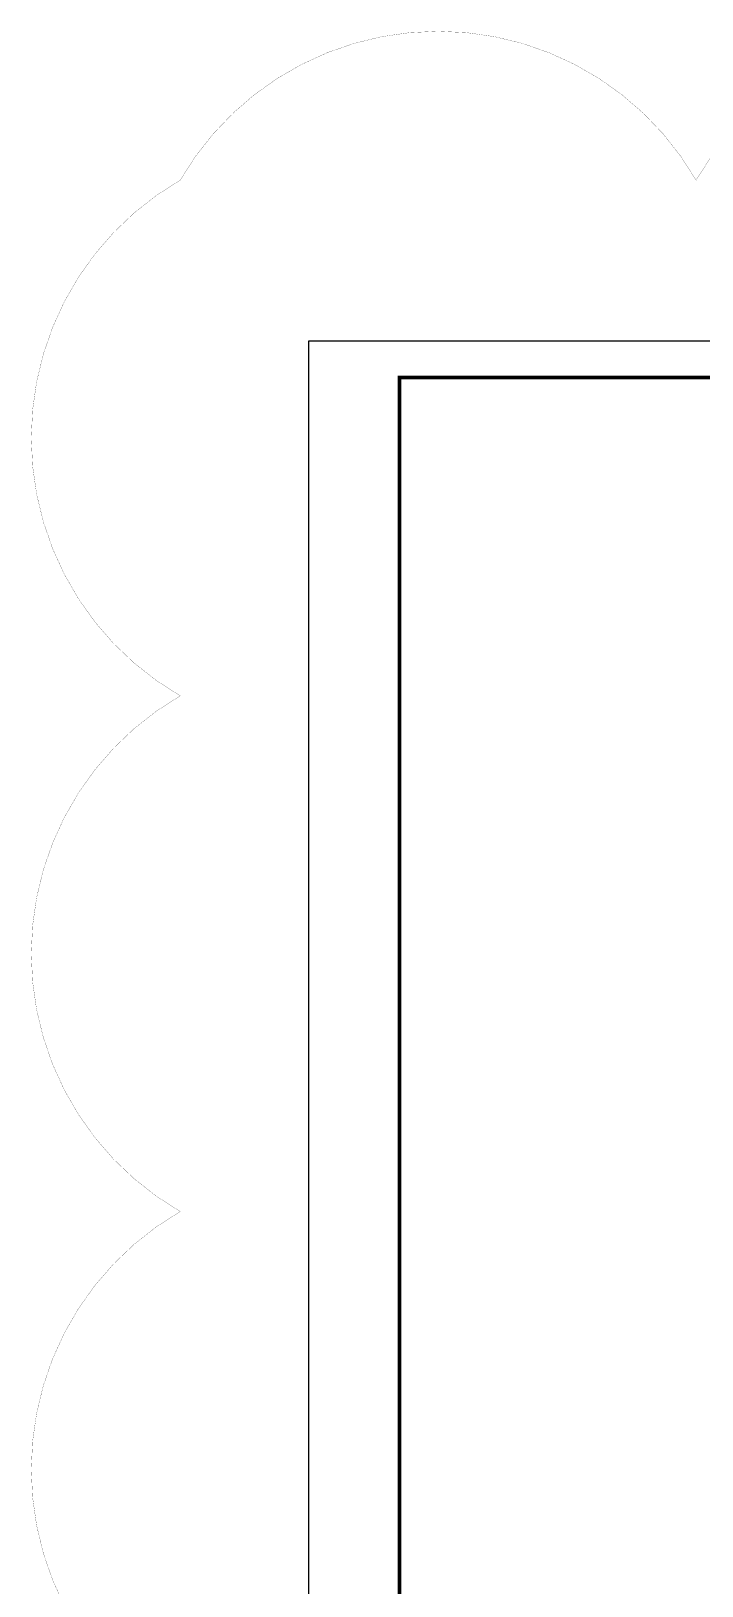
# Model space of a CAD drawing. Extents: x -461650 to 361314, y 245336 to 769729.
# Drawn here: x 80909 to 99347, y 356645 to 399399 of the extents above; entities that cross this region are included whole.
import ezdxf

# ---------------------------------------------------------------- set-up
doc = ezdxf.new("R2010")
doc.units = 0
doc.header["$LTSCALE"] = 1000
doc.layers.get('0').update_dxf_attribs({"linetype": 'CONTINUOUS'})
doc.layers.add('-TK', color=7, linetype='CONTINUOUS')
doc.layers.add('审图修改', color=2, linetype='CONTINUOUS', plot=False)

# ---------------------------------------------------------------- blocks, each defined once
blk = doc.blocks.new('A1')
blk.add_lwpolyline([(0, 59400), (0, 0), (84100, 0), (84100, 59400)], close=True)
at = {"const_width": 100}
blk.add_lwpolyline([(2500, 58400), (2500, 1000), (83100, 1000), (83100, 58400)], close=True, dxfattribs=at)

msp = doc.modelspace()

# ---------------------------------------------------------------- linework, layer by layer
at = {"layer": '审图修改', "const_width": 5}
for points in [[(85007.12, 395300.1, -0.57735027), (99187.31, 395300.1, -0.57735027), (113367.5, 395300.1, -0.57735027), (127547.68, 395300.1, -0.57735027), (141727.87, 395300.1, -0.57735027), (155908.06, 395300.1, -0.57735027), (170088.24, 395300.1, -0.57735027), (184268.43, 395300.1, -0.57735027), (184268.43, 381119.92, -0.57735027), (184268.43, 366939.73, -0.57735027), (184268.43, 352759.54, -0.57735027), (184268.43, 338579.36, -0.57735027), (184268.43, 324399.17, -0.57735027)], [(85007.12, 324399.17, -0.57735027), (85007.12, 338579.36, -0.57735027), (85007.12, 352759.54, -0.57735027), (85007.12, 366939.73, -0.57735027), (85007.12, 381119.92, -0.57735027), (85007.12, 395300.1, -0.57735027), (85007.12, 395300.1, -0.57735027)]]:
    msp.add_lwpolyline(points, format="xyb", dxfattribs=at)

# ---------------------------------------------------------------- block references
at = {"layer": '-TK'}
msp.add_blockref('A1', (88531.26, 331476.85), dxfattribs=at)

doc.saveas('drawing.dxf')
